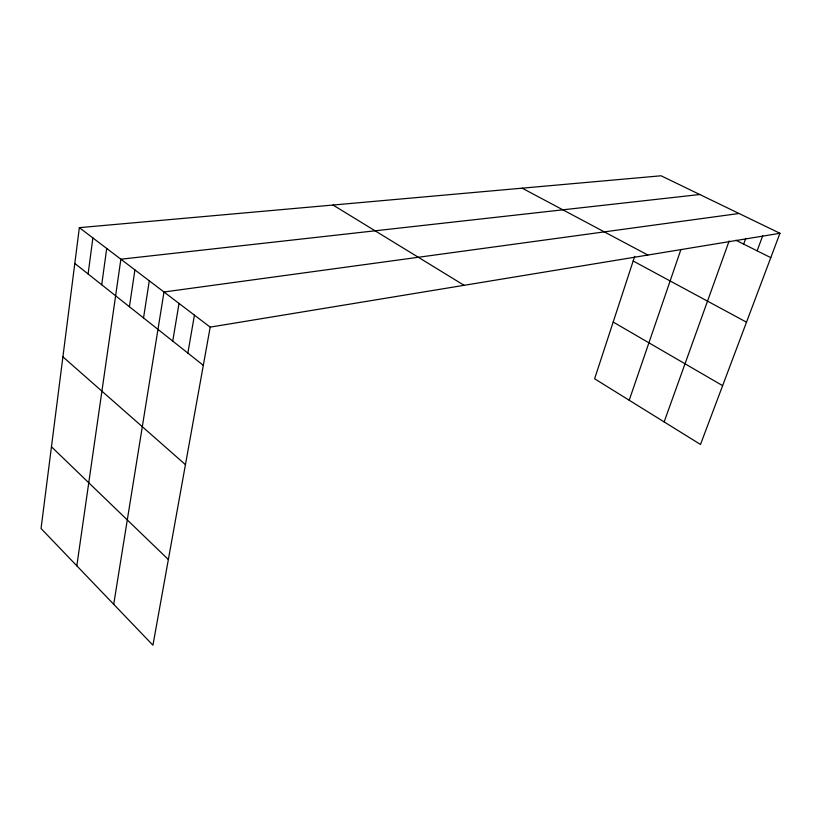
<?xml version="1.0" encoding="UTF-8"?>
<svg xmlns="http://www.w3.org/2000/svg" width="821" height="821" viewBox="0 0 821 821"><rect width="100%" height="100%" fill="white"/><g stroke="black" fill="none" stroke-linecap="round" stroke-linejoin="round"><path stroke-width="1.23" d="M79.36 227.653L41.05 528.508L152.932 645.214L210.197 327.127L79.36 227.653L661.069 175.786L779.95 233.287L700.498 444.469L594.609 378.779L634.705 256.326M88.104 273.978L92.886 237.936M101.712 284.764L106.72 248.455M76.825 565.823L120.872 259.21L699.79 194.515M129.42 306.736L134.921 269.893M143.531 317.932L149.289 280.823M113.709 604.297L163.995 291.999L739.013 213.491M172.738 341.095L179.029 303.431M187.855 353.071L194.433 315.141M629.204 400.248L680.783 249.923M664.138 421.912L729.14 240.964M743.662 244.114L745.755 238.367M757.126 250.826L762.688 235.822M210.197 327.127L779.95 233.287M735.914 240.245L770.786 257.65M522.156 188.173L647.861 255.044M633.165 261.006L746.505 322.191M613.184 322.048L722.624 385.644M333.028 205.034L464.091 285.308M74.803 263.428L203.321 365.345M62.909 356.858L185.443 464.635M51.456 446.788L168.356 559.532"/></g></svg>
